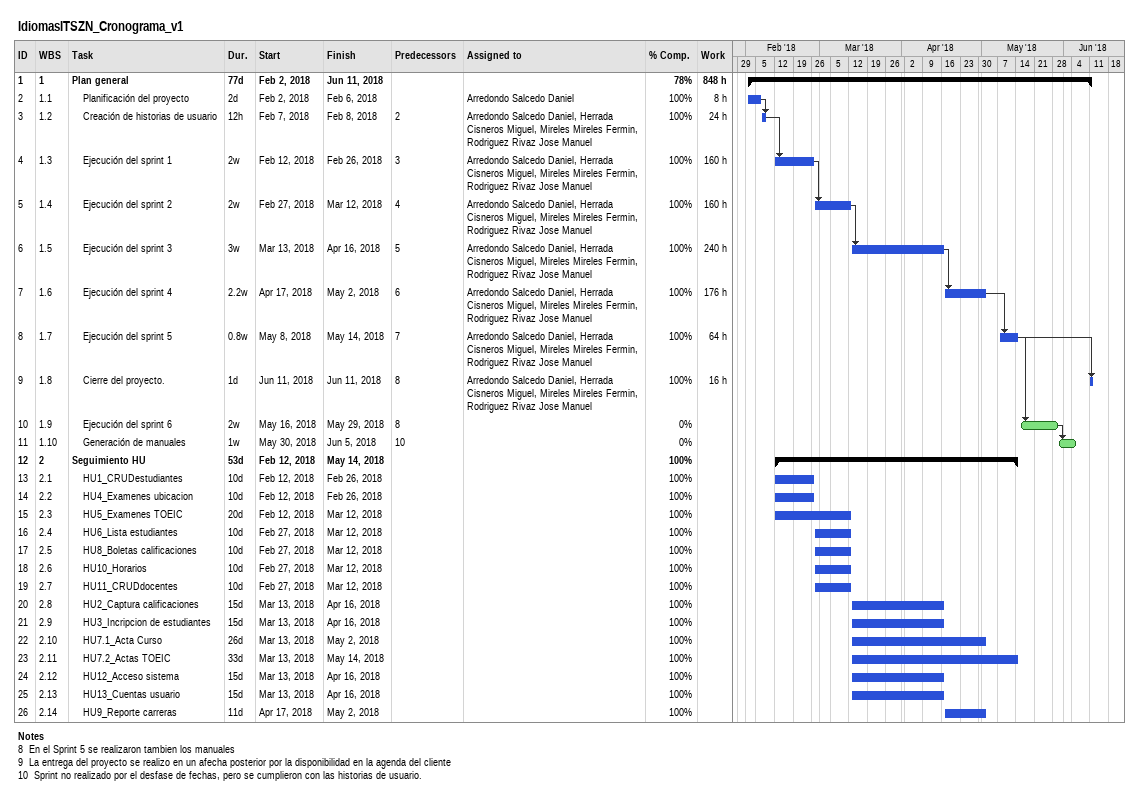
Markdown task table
IdiomasITSZN_Cronograma_v1

| ID | WBS | Task | Duration | Start | Finish | Predecessors | Resources | % complete | Work (h) |
|---|---|---|---|---|---|---|---|---|---|
| 1 | 1 | **Plan general** | 77d | 2018-02-02 | 2018-06-11 |  |  | 78 | 848 |
| 2 | 1.1 | Planificación del proyecto | 2d | 2018-02-02 | 2018-02-06 |  | Arredondo Salcedo Daniel | 100 | 8 |
| 3 | 1.2 | Creación de historias de usuario | 12h | 2018-02-07 | 2018-02-08 | 2 | Arredondo Salcedo Daniel, Herrada Cisneros Miguel, Mireles Mireles Fermin, Rodriguez Rivaz Jose Manuel | 100 | 24 |
| 4 | 1.3 | Ejecución del sprint 1 | 2w | 2018-02-12 | 2018-02-26 | 3 | Arredondo Salcedo Daniel, Herrada Cisneros Miguel, Mireles Mireles Fermin, Rodriguez Rivaz Jose Manuel | 100 | 160 |
| 5 | 1.4 | Ejecución del sprint 2 | 2w | 2018-02-27 | 2018-03-12 | 4 | Arredondo Salcedo Daniel, Herrada Cisneros Miguel, Mireles Mireles Fermin, Rodriguez Rivaz Jose Manuel | 100 | 160 |
| 6 | 1.5 | Ejecución del sprint 3 | 3w | 2018-03-13 | 2018-04-16 | 5 | Arredondo Salcedo Daniel, Herrada Cisneros Miguel, Mireles Mireles Fermin, Rodriguez Rivaz Jose Manuel | 100 | 240 |
| 7 | 1.6 | Ejecución del sprint 4 | 2.2w | 2018-04-17 | 2018-05-02 | 6 | Arredondo Salcedo Daniel, Herrada Cisneros Miguel, Mireles Mireles Fermin, Rodriguez Rivaz Jose Manuel | 100 | 176 |
| 8 | 1.7 | Ejecución del sprint 5 | 0.8w | 2018-05-08 | 2018-05-14 | 7 | Arredondo Salcedo Daniel, Herrada Cisneros Miguel, Mireles Mireles Fermin, Rodriguez Rivaz Jose Manuel | 100 | 64 |
| 9 | 1.8 | Cierre del proyecto. | 1d | 2018-06-11 | 2018-06-11 | 8 | Arredondo Salcedo Daniel, Herrada Cisneros Miguel, Mireles Mireles Fermin, Rodriguez Rivaz Jose Manuel | 100 | 16 |
| 10 | 1.9 | Ejecución del sprint 6 | 2w | 2018-05-16 | 2018-05-29 | 8 |  | 0 |  |
| 11 | 1.10 | Generación de manuales | 1w | 2018-05-30 | 2018-06-05 | 10 |  | 0 |  |
| 12 | 2 | **Seguimiento HU** | 53d | 2018-02-12 | 2018-05-14 |  |  | 100 |  |
| 13 | 2.1 | HU1_CRUDestudiantes | 10d | 2018-02-12 | 2018-02-26 |  |  | 100 |  |
| 14 | 2.2 | HU4_Examenes ubicacion | 10d | 2018-02-12 | 2018-02-26 |  |  | 100 |  |
| 15 | 2.3 | HU5_Examenes TOEIC | 20d | 2018-02-12 | 2018-03-12 |  |  | 100 |  |
| 16 | 2.4 | HU6_Lista estudiantes | 10d | 2018-02-27 | 2018-03-12 |  |  | 100 |  |
| 17 | 2.5 | HU8_Boletas calificaciones | 10d | 2018-02-27 | 2018-03-12 |  |  | 100 |  |
| 18 | 2.6 | HU10_Horarios | 10d | 2018-02-27 | 2018-03-12 |  |  | 100 |  |
| 19 | 2.7 | HU11_CRUDdocentes | 10d | 2018-02-27 | 2018-03-12 |  |  | 100 |  |
| 20 | 2.8 | HU2_Captura calificaciones | 15d | 2018-03-13 | 2018-04-16 |  |  | 100 |  |
| 21 | 2.9 | HU3_Incripcion de estudiantes | 15d | 2018-03-13 | 2018-04-16 |  |  | 100 |  |
| 22 | 2.10 | HU7.1_Acta Curso | 26d | 2018-03-13 | 2018-05-02 |  |  | 100 |  |
| 23 | 2.11 | HU7.2_Actas TOEIC | 33d | 2018-03-13 | 2018-05-14 |  |  | 100 |  |
| 24 | 2.12 | HU12_Acceso sistema | 15d | 2018-03-13 | 2018-04-16 |  |  | 100 |  |
| 25 | 2.13 | HU13_Cuentas usuario | 15d | 2018-03-13 | 2018-04-16 |  |  | 100 |  |
| 26 | 2.14 | HU9_Reporte carreras | 11d | 2018-04-17 | 2018-05-02 |  |  | 100 |  |

Notes
- 8: En el Sprint 5 se realizaron tambien los manuales
- 9: La entrega del proyecto se realizo en un afecha posterior por la disponibilidad en la agenda del cliente
- 10: Sprint no realizado por el desfase de fechas, pero se cumplieron con las historias de usuario.
